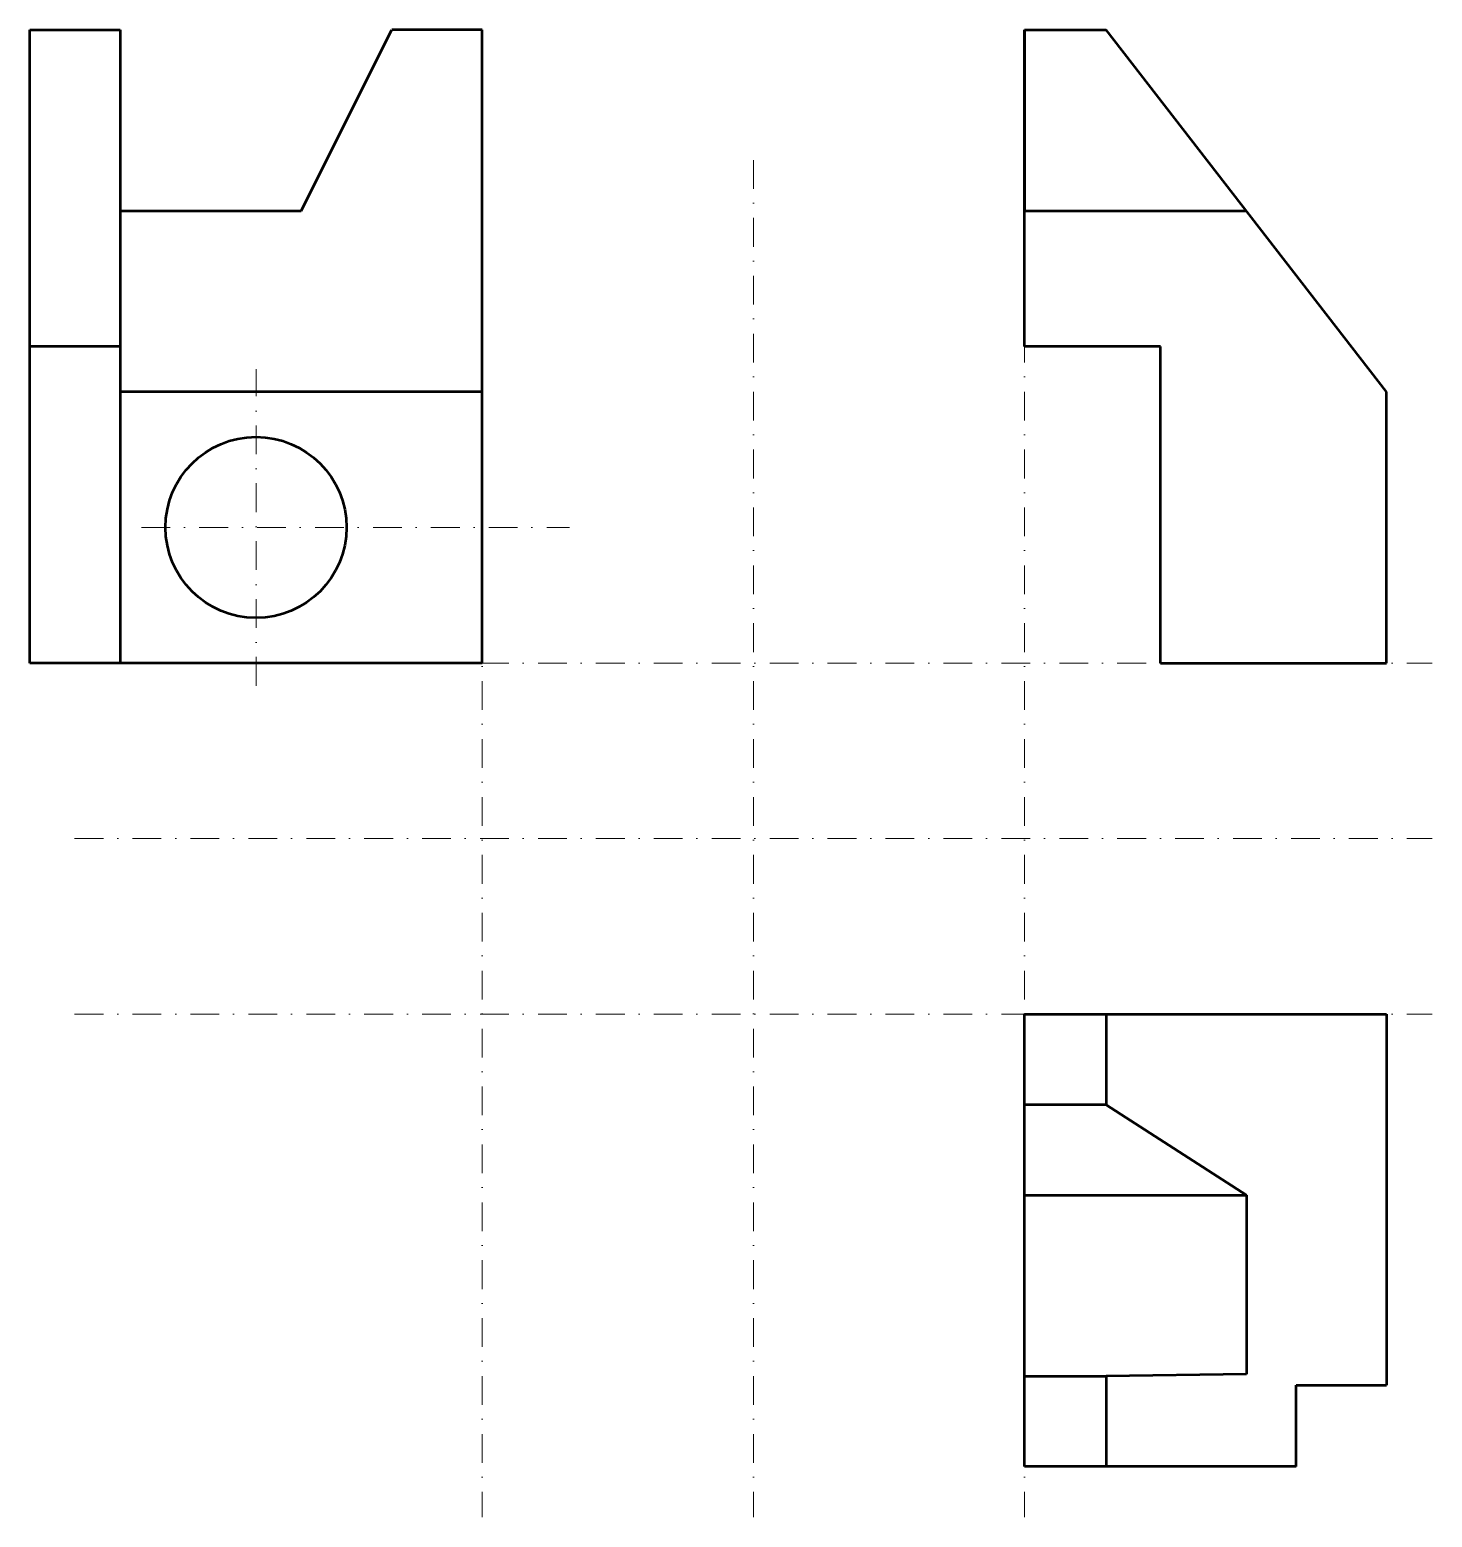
# Model space of a CAD drawing. Header units: millimetres. Extents: x 538 to 848, y 216 to 545.
import ezdxf

# ---------------------------------------------------------------- set-up
doc = ezdxf.new("R2010")
doc.units = ezdxf.units.MM
doc.linetypes.add('DASHDOT2', pattern=[12.7, 6.35, -3.175, 0, -3.175])
doc.layers.add('Eje', color=3, linetype='DASHDOT2', lineweight=18)
doc.layers.add('Perfil visible', color=7, linetype='Continuous', lineweight=50)

msp = doc.modelspace()

# ---------------------------------------------------------------- linework, layer by layer
at = {"layer": 'Eje'}
for p, q in [((638.31, 515.92), (638.31, 215.92)), ((698.23, 515.92), (698.23, 215.92)), ((758.15, 515.92), (758.15, 215.92)), ((588.31, 399.73), (588.31, 469.73)), ((562.97, 434.73), (657.58, 434.73)), ((548.23, 404.73), (848.23, 404.73)), ((548.23, 365.92), (848.23, 365.92)), ((548.23, 327.1), (848.23, 327.1))]:
    msp.add_line(p, q, dxfattribs=at)
at = {"layer": 'Perfil visible'}
for p, q in [((538.31, 404.73), (538.31, 544.73)), ((538.31, 544.73), (558.31, 544.73)), ((558.31, 544.73), (558.31, 474.73)), ((598.31, 504.73), (618.31, 544.73)), ((638.31, 544.73), (618.31, 544.73)), ((638.31, 404.73), (638.31, 544.73)), ((758.15, 474.73), (758.15, 544.73)), ((758.15, 544.73), (776.15, 544.73)), ((758.15, 544.73), (758.15, 504.73)), ((838.15, 464.73), (776.15, 544.73)), ((558.31, 504.73), (598.31, 504.73)), ((758.15, 504.73), (807.15, 504.73)), ((558.31, 474.73), (538.31, 474.73)), ((558.31, 474.73), (558.31, 404.73)), ((788.15, 474.73), (758.15, 474.73)), ((788.15, 404.73), (788.15, 474.73)), ((638.31, 464.73), (558.31, 464.73)), ((838.15, 404.73), (838.15, 464.73)), ((638.31, 404.73), (538.31, 404.73)), ((788.15, 404.73), (838.15, 404.73)), ((758.15, 327.1), (838.15, 327.1)), ((758.15, 227.1), (758.15, 327.1)), ((776.15, 327.1), (776.15, 307.1)), ((838.15, 327.1), (838.15, 245.1)), ((776.15, 307.1), (758.15, 307.1)), ((776.15, 307.1), (807.15, 287.1)), ((758.15, 287.1), (807.15, 287.1)), ((807.15, 287.1), (807.15, 247.55)), ((758.15, 247.1), (776.15, 247.1)), ((807.15, 247.55), (776.15, 247.1)), ((776.15, 247.1), (776.15, 227.1)), ((818.15, 227.1), (818.15, 245.1)), ((818.15, 245.1), (838.15, 245.1)), ((818.15, 227.1), (758.15, 227.1))]:
    msp.add_line(p, q, dxfattribs=at)
msp.add_circle((588.31, 434.73), 20, dxfattribs=at)

doc.saveas('drawing.dxf')
